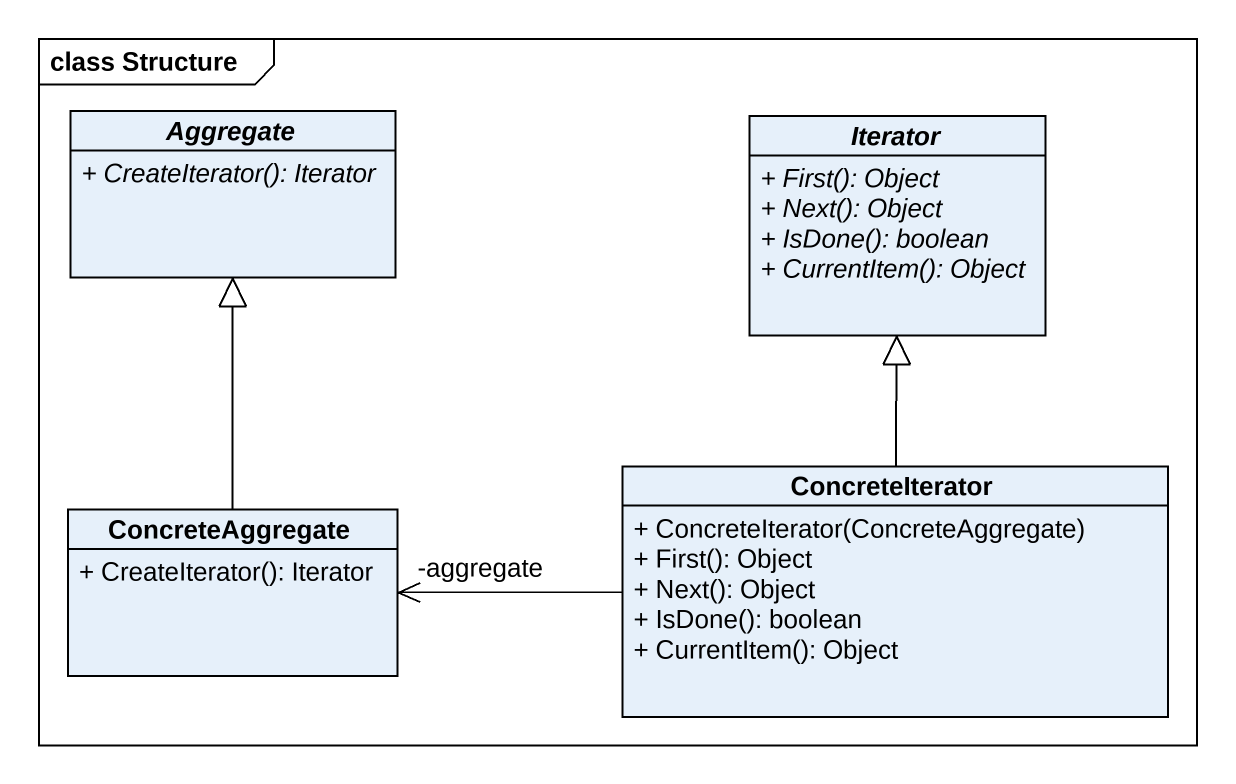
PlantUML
@startuml
mainframe class Structure
hide circle
hide empty members
skinparam classAttributeIconSize 0
abstract class Aggregate {
  {abstract} + CreateIterator(): Iterator
}
abstract class Iterator {
  {abstract} + First(): Object
  {abstract} + Next(): Object
  {abstract} + IsDone(): boolean
  {abstract} + CurrentItem(): Object
}
class ConcreteAggregate {
  + CreateIterator(): Iterator
}
class ConcreteIterator {
  + ConcreteIterator(ConcreteAggregate)
  + First(): Object
  + Next(): Object
  + IsDone(): boolean
  + CurrentItem(): Object
}
ConcreteAggregate -up-|> Aggregate
ConcreteIterator -up-|> Iterator
ConcreteIterator -left-> "-aggregate" ConcreteAggregate
@enduml
